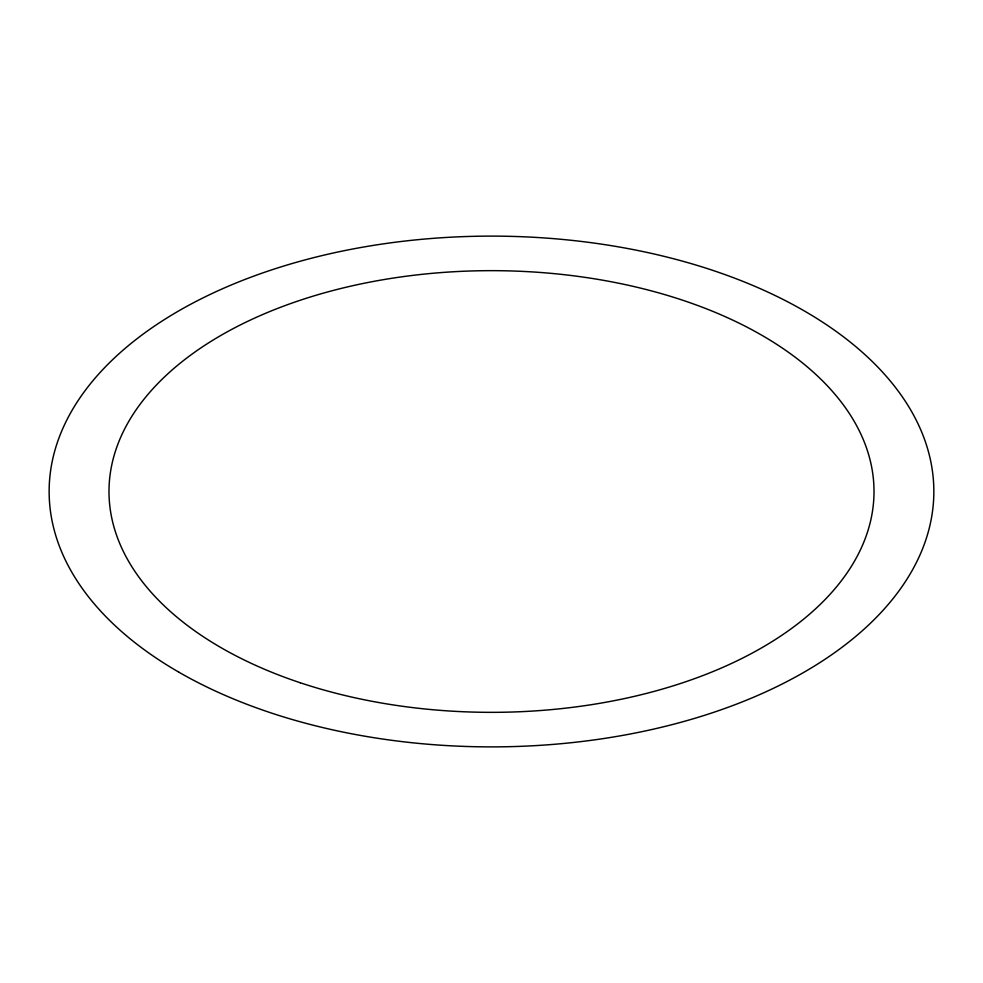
<?xml version="1.0" encoding="UTF-8"?>
<svg xmlns="http://www.w3.org/2000/svg" width="983" height="983" viewBox="0 0 983 983"><rect width="100%" height="100%" fill="white"/><g stroke="black" fill="none" stroke-linecap="round" stroke-linejoin="round"><path stroke-width="1.47" d="M178.709 672.089A442.35 255.383 0 0 0 918.773 557.594A442.35 255.383 0 0 0 377.017 244.816A442.35 255.383 0 0 0 178.709 672.089M300.245 682.755A382.51 220.843 0 0 0 874.01 491.5A382.51 220.843 0 0 0 300.245 300.245A382.51 220.843 0 0 0 300.245 682.755"/></g></svg>
